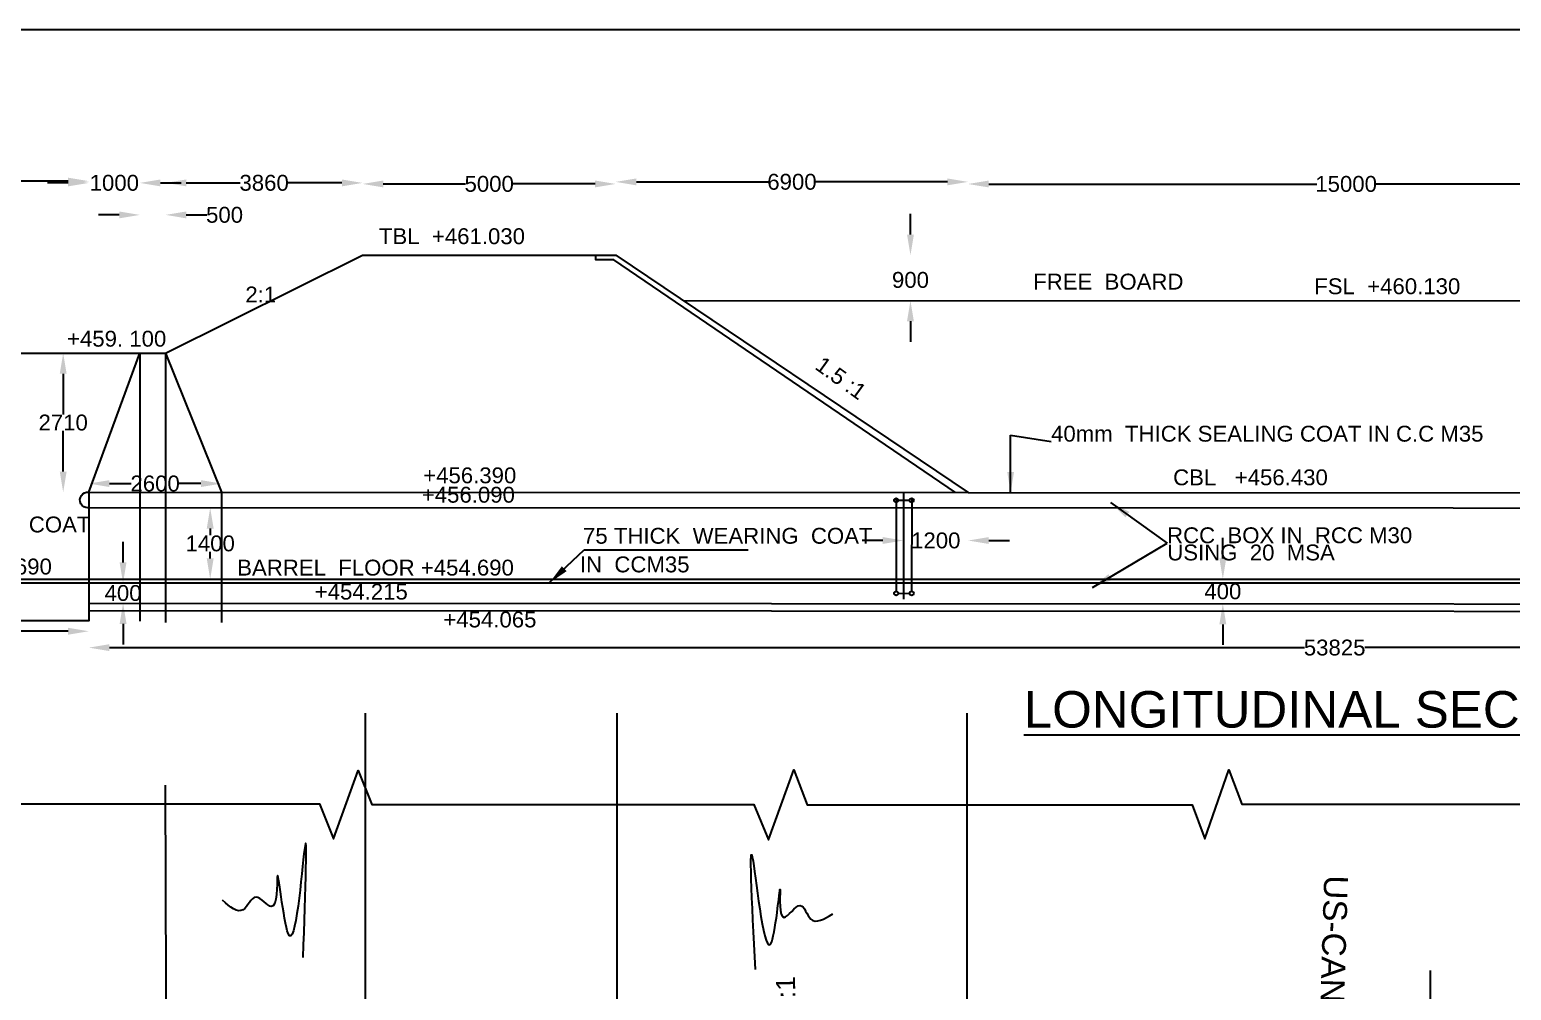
# Model space of a CAD drawing. Header units: inches. Extents: x 37936 to 42542, y -145 to 3102.
# Drawn here: x 38886 to 39820, y 2496 to 3102 of the extents above; entities that cross this region are included whole.
import ezdxf

# ---------------------------------------------------------------- set-up
doc = ezdxf.new("R2010")
doc.units = ezdxf.units.IN
doc.header["$MEASUREMENT"] = 0
doc.layers.add('DIMENSIONS', color=255, linetype='Continuous')
doc.layers.add('TEXT', color=1, linetype='Continuous')
doc.styles.get("Standard").update_dxf_attribs({"font": 'arial.ttf', "height": 10})
doc.dimstyles.get("Standard").update_dxf_attribs({"dimtxt": 12, "dimasz": 13, "dimexe": 0.18, "dimexo": 0.0625, "dimgap": 0.09, "dimtad": 0, "dimtih": 1, "dimtoh": 1, "dimdec": 4, "dimzin": 0, "dimdsep": 46, "dimtxsty": 'Standard', "dimcen": 0.09, "dimse1": 1, "dimse2": 1, "dimadec": 0, "dimazin": 0, "dimtfac": 1, "dimtdec": 4, "dimtofl": 0, "dimtmove": 0, "dimatfit": 3, "dimfxl": 1, "dimtolj": 1, "dimtzin": 0, "dimarcsym": 0})

# ---------------------------------------------------------------- blocks, each defined once
blk = doc.blocks.new('*D3')
at = {"layer": 'Defpoints', "color": 0, "transparency": 16777216}
for p in [(38923.53, 3006.08), (38668.13, 2967.41), (38923.53, 2810.09)]:
    blk.add_point(p, dxfattribs=at)
at = {"layer": 'DIMENSIONS', "color": 0, "lineweight": -2, "transparency": 16777216}
for p, q in [((38681.13, 3006.08), (38780.87, 3006.08)), ((38910.53, 3006.08), (38810.79, 3006.08))]:
    blk.add_line(p, q, dxfattribs=at)
at = {"layer": 'DIMENSIONS', "color": 0, "transparency": 16777216}
for points in [[(38681.13, 3008.24), (38681.13, 3003.91), (38668.13, 3006.08)], [(38910.53, 3008.24), (38910.53, 3003.91), (38923.53, 3006.08)]]:
    blk.add_solid(points, dxfattribs=at)
at = {"layer": 'DIMENSIONS', "color": 0, "transparency": 16777216, "insert": (38795.83, 3006.08), "char_height": 10, "attachment_point": 5}
blk.add_mtext('\\A1;7600', dxfattribs=at)
blk = doc.blocks.new('*D4')
at = {"layer": 'Defpoints', "color": 0, "transparency": 16777216}
for p in [(38955.71, 3004.96), (38923.53, 2810.09), (38955.71, 2813.24)]:
    blk.add_point(p, dxfattribs=at)
at = {"layer": 'DIMENSIONS', "color": 0, "lineweight": -2, "transparency": 16777216}
for p, q in [((38910.53, 3004.96), (38897.53, 3004.96)), ((38968.71, 3004.96), (38981.71, 3004.96))]:
    blk.add_line(p, q, dxfattribs=at)
at = {"layer": 'DIMENSIONS', "color": 0, "transparency": 16777216}
for points in [[(38910.53, 3007.12), (38910.53, 3002.79), (38923.53, 3004.96)], [(38968.71, 3007.12), (38968.71, 3002.79), (38955.71, 3004.96)]]:
    blk.add_solid(points, dxfattribs=at)
at = {"layer": 'DIMENSIONS', "color": 0, "transparency": 16777216, "insert": (38939.62, 3004.96), "char_height": 10, "attachment_point": 5}
blk.add_mtext('\\A1;1000', dxfattribs=at)
blk = doc.blocks.new('*D5')
at = {"layer": 'Defpoints', "color": 0, "transparency": 16777216}
for p in [(38971.96, 2984.79), (38955.71, 2897.69), (38971.96, 2897.69)]:
    blk.add_point(p, dxfattribs=at)
at = {"layer": 'DIMENSIONS', "color": 0, "lineweight": -2, "transparency": 16777216}
for p, q in [((38942.71, 2984.79), (38929.71, 2984.79)), ((38984.96, 2984.79), (38997.96, 2984.79))]:
    blk.add_line(p, q, dxfattribs=at)
at = {"layer": 'DIMENSIONS', "color": 0, "transparency": 16777216}
for points in [[(38942.71, 2986.95), (38942.71, 2982.62), (38955.71, 2984.79)], [(38984.96, 2986.95), (38984.96, 2982.62), (38971.96, 2984.79)]]:
    blk.add_solid(points, dxfattribs=at)
at = {"layer": 'DIMENSIONS', "color": 0, "transparency": 16777216, "insert": (39009.08, 2984.79), "char_height": 10, "attachment_point": 5}
blk.add_mtext('\\A1;500', dxfattribs=at)
blk = doc.blocks.new('*D6')
at = {"layer": 'Defpoints', "color": 0, "transparency": 16777216}
for p in [(39096.04, 3004.96), (39096.04, 2959.43), (38971.96, 2897.69)]:
    blk.add_point(p, dxfattribs=at)
at = {"layer": 'DIMENSIONS', "color": 0, "lineweight": -2, "transparency": 16777216}
for p, q in [((38984.96, 3004.96), (39019, 3004.96)), ((39083.04, 3004.96), (39049.01, 3004.96))]:
    blk.add_line(p, q, dxfattribs=at)
at = {"layer": 'DIMENSIONS', "color": 0, "transparency": 16777216}
for points in [[(38984.96, 3007.12), (38984.96, 3002.79), (38971.96, 3004.96)], [(39083.04, 3007.12), (39083.04, 3002.79), (39096.04, 3004.96)]]:
    blk.add_solid(points, dxfattribs=at)
at = {"layer": 'DIMENSIONS', "color": 0, "transparency": 16777216, "insert": (39034, 3004.96), "char_height": 10, "attachment_point": 5}
blk.add_mtext('\\A1;3860', dxfattribs=at)
blk = doc.blocks.new('*D7')
at = {"layer": 'Defpoints', "color": 0, "transparency": 16777216}
for p in [(39255.55, 3004.31), (39096.04, 2959.43), (39255.55, 2959.43)]:
    blk.add_point(p, dxfattribs=at)
at = {"layer": 'DIMENSIONS', "color": 0, "lineweight": -2, "transparency": 16777216}
for p, q in [((39109.04, 3004.31), (39160.79, 3004.31)), ((39242.55, 3004.31), (39190.8, 3004.31))]:
    blk.add_line(p, q, dxfattribs=at)
at = {"layer": 'DIMENSIONS', "color": 0, "transparency": 16777216}
for points in [[(39109.04, 3006.47), (39109.04, 3002.14), (39096.04, 3004.31)], [(39242.55, 3006.47), (39242.55, 3002.14), (39255.55, 3004.31)]]:
    blk.add_solid(points, dxfattribs=at)
at = {"layer": 'DIMENSIONS', "color": 0, "transparency": 16777216, "insert": (39175.8, 3004.31), "char_height": 10, "attachment_point": 5}
blk.add_mtext('\\A1;5000', dxfattribs=at)
blk = doc.blocks.new('*D8')
at = {"layer": 'Defpoints', "color": 0, "transparency": 16777216}
for p in [(39477.53, 3005.6), (39255.55, 2959.43), (39477.53, 2809.8)]:
    blk.add_point(p, dxfattribs=at)
at = {"layer": 'DIMENSIONS', "color": 0, "lineweight": -2, "transparency": 16777216}
for p, q in [((39268.55, 3005.6), (39351.51, 3005.6)), ((39464.53, 3005.6), (39381.57, 3005.6))]:
    blk.add_line(p, q, dxfattribs=at)
at = {"layer": 'DIMENSIONS', "color": 0, "transparency": 16777216}
for points in [[(39268.55, 3007.77), (39268.55, 3003.43), (39255.55, 3005.6)], [(39464.53, 3007.77), (39464.53, 3003.43), (39477.53, 3005.6)]]:
    blk.add_solid(points, dxfattribs=at)
at = {"layer": 'DIMENSIONS', "color": 0, "transparency": 16777216, "insert": (39366.54, 3005.6), "char_height": 10, "attachment_point": 5}
blk.add_mtext('\\A1;6900', dxfattribs=at)
blk = doc.blocks.new('*D9')
at = {"layer": 'Defpoints', "color": 0, "transparency": 16777216}
for p in [(39953.83, 3004.27), (39477.53, 2809.8), (39953.83, 2809.64)]:
    blk.add_point(p, dxfattribs=at)
at = {"layer": 'DIMENSIONS', "color": 0, "lineweight": -2, "transparency": 16777216}
for p, q in [((39490.53, 3004.27), (39697.26, 3004.27)), ((39940.83, 3004.27), (39734.1, 3004.27))]:
    blk.add_line(p, q, dxfattribs=at)
at = {"layer": 'DIMENSIONS', "color": 0, "transparency": 16777216}
for points in [[(39490.53, 3006.44), (39490.53, 3002.11), (39477.53, 3004.27)], [(39940.83, 3006.44), (39940.83, 3002.11), (39953.83, 3004.27)]]:
    blk.add_solid(points, dxfattribs=at)
at = {"layer": 'DIMENSIONS', "color": 0, "transparency": 16777216, "insert": (39715.68, 3004.27), "char_height": 10, "attachment_point": 5}
blk.add_mtext('\\A1;15000', dxfattribs=at)
blk = doc.blocks.new('*D27')
at = {"layer": 'Defpoints', "color": 0, "transparency": 16777216}
for p in [(38743.95, 2752.83), (38923.53, 2752.83), (38923.53, 2722.4)]:
    blk.add_point(p, dxfattribs=at)
at = {"layer": 'DIMENSIONS', "color": 0, "lineweight": -2, "transparency": 16777216}
for p, q in [((38756.95, 2722.4), (38818.53, 2722.4)), ((38910.53, 2722.4), (38848.95, 2722.4))]:
    blk.add_line(p, q, dxfattribs=at)
at = {"layer": 'DIMENSIONS', "color": 0, "transparency": 16777216}
for points in [[(38756.95, 2724.57), (38756.95, 2720.24), (38743.95, 2722.4)], [(38910.53, 2724.57), (38910.53, 2720.24), (38923.53, 2722.4)]]:
    blk.add_solid(points, dxfattribs=at)
at = {"layer": 'DIMENSIONS', "color": 0, "transparency": 16777216, "insert": (38833.74, 2722.4), "char_height": 10, "attachment_point": 5}
blk.add_mtext('\\A1;4850', dxfattribs=at)
blk = doc.blocks.new('*D29')
at = {"layer": 'Defpoints', "color": 0, "transparency": 16777216}
for p in [(38955.71, 2897.69), (38907.4, 2810.07), (38955.67, 2810.07)]:
    blk.add_point(p, dxfattribs=at)
at = {"layer": 'DIMENSIONS', "color": 0, "lineweight": -2, "transparency": 16777216}
for p, q in [((38907.4, 2884.69), (38907.4, 2859.08)), ((38907.4, 2823.07), (38907.4, 2848.69))]:
    blk.add_line(p, q, dxfattribs=at)
at = {"layer": 'DIMENSIONS', "color": 0, "transparency": 16777216}
for points in [[(38905.24, 2884.69), (38909.57, 2884.69), (38907.4, 2897.69)], [(38905.24, 2823.07), (38909.57, 2823.07), (38907.4, 2810.07)]]:
    blk.add_solid(points, dxfattribs=at)
at = {"layer": 'DIMENSIONS', "color": 0, "transparency": 16777216, "insert": (38907.4, 2853.88), "char_height": 10, "attachment_point": 5}
blk.add_mtext('\\A1;2710', dxfattribs=at)
blk = doc.blocks.new('*D30')
at = {"layer": 'Defpoints', "color": 0, "transparency": 16777216}
for p in [(38923.53, 2810.09), (39007.15, 2815.47), (39007.15, 2810.04)]:
    blk.add_point(p, dxfattribs=at)
at = {"layer": 'DIMENSIONS', "color": 0, "lineweight": -2, "transparency": 16777216}
for p, q in [((38936.53, 2815.47), (38950.25, 2815.47)), ((38994.15, 2815.47), (38980.43, 2815.47))]:
    blk.add_line(p, q, dxfattribs=at)
at = {"layer": 'DIMENSIONS', "color": 0, "transparency": 16777216}
for points in [[(38936.53, 2817.64), (38936.53, 2813.31), (38923.53, 2815.47)], [(38994.15, 2817.64), (38994.15, 2813.31), (39007.15, 2815.47)]]:
    blk.add_solid(points, dxfattribs=at)
at = {"layer": 'DIMENSIONS', "color": 0, "transparency": 16777216, "insert": (38965.34, 2815.47), "char_height": 10, "attachment_point": 5}
blk.add_mtext('\\A1;2600', dxfattribs=at)
blk = doc.blocks.new('*D31')
at = {"layer": 'Defpoints', "color": 0, "transparency": 16777216}
for p in [(39007.15, 2800.13), (39000.03, 2755.29), (39007.15, 2755.29)]:
    blk.add_point(p, dxfattribs=at)
at = {"layer": 'DIMENSIONS', "color": 0, "lineweight": -2, "transparency": 16777216}
for p, q in [((39000.03, 2787.13), (39000.03, 2782.9)), ((39000.03, 2768.29), (39000.03, 2772.51))]:
    blk.add_line(p, q, dxfattribs=at)
at = {"layer": 'DIMENSIONS', "color": 0, "transparency": 16777216}
for points in [[(38997.86, 2787.13), (39002.19, 2787.13), (39000.03, 2800.13)], [(38997.86, 2768.29), (39002.19, 2768.29), (39000.03, 2755.29)]]:
    blk.add_solid(points, dxfattribs=at)
at = {"layer": 'DIMENSIONS', "color": 0, "transparency": 16777216, "insert": (39000.03, 2777.71), "char_height": 10, "attachment_point": 5}
blk.add_mtext('\\A1;1400', dxfattribs=at)
blk = doc.blocks.new('*D32')
at = {"layer": 'Defpoints', "color": 0, "transparency": 16777216}
for p in [(38945.15, 2752.83), (38945.14, 2740.05), (38945.14, 2740.05)]:
    blk.add_point(p, dxfattribs=at)
at = {"layer": 'DIMENSIONS', "color": 0, "lineweight": -2, "transparency": 16777216}
for p, q in [((38945.14, 2765.83), (38945.14, 2778.83)), ((38945.14, 2727.05), (38945.14, 2714.05))]:
    blk.add_line(p, q, dxfattribs=at)
at = {"layer": 'DIMENSIONS', "color": 0, "transparency": 16777216}
for points in [[(38942.97, 2765.83), (38947.31, 2765.83), (38945.14, 2752.83)], [(38942.97, 2727.05), (38947.31, 2727.05), (38945.14, 2740.05)]]:
    blk.add_solid(points, dxfattribs=at)
at = {"layer": 'DIMENSIONS', "color": 0, "transparency": 16777216, "insert": (38945.14, 2746.44), "char_height": 10, "attachment_point": 5}
blk.add_mtext('\\A1;400', dxfattribs=at)
blk = doc.blocks.new('*D33')
at = {"layer": 'Defpoints', "color": 0, "transparency": 16777216}
for p in [(39477.53, 2809.8), (39436.79, 2780.43), (39477.53, 2779.59)]:
    blk.add_point(p, dxfattribs=at)
at = {"layer": 'DIMENSIONS', "color": 0, "lineweight": -2, "transparency": 16777216}
for p, q in [((39423.79, 2779.59), (39410.79, 2779.59)), ((39490.53, 2779.59), (39503.53, 2779.59))]:
    blk.add_line(p, q, dxfattribs=at)
at = {"layer": 'DIMENSIONS', "color": 0, "transparency": 16777216}
for points in [[(39423.79, 2781.76), (39423.79, 2777.43), (39436.79, 2779.59)], [(39490.53, 2781.76), (39490.53, 2777.43), (39477.53, 2779.59)]]:
    blk.add_solid(points, dxfattribs=at)
at = {"layer": 'DIMENSIONS', "color": 0, "transparency": 16777216, "insert": (39457.16, 2779.59), "char_height": 10, "attachment_point": 5}
blk.add_mtext('\\A1;1200', dxfattribs=at)
blk = doc.blocks.new('*D34')
at = {"layer": 'Defpoints', "color": 0, "transparency": 16777216}
for p in [(38923.53, 2728.98), (40643.8, 2726.82), (40643.8, 2712.07)]:
    blk.add_point(p, dxfattribs=at)
at = {"layer": 'DIMENSIONS', "color": 0, "lineweight": -2, "transparency": 16777216}
for p, q in [((38936.53, 2712.07), (39689.51, 2712.07)), ((40630.8, 2712.07), (39727.4, 2712.07))]:
    blk.add_line(p, q, dxfattribs=at)
at = {"layer": 'DIMENSIONS', "color": 0, "transparency": 16777216}
for points in [[(38936.53, 2714.23), (38936.53, 2709.9), (38923.53, 2712.07)], [(40630.8, 2714.23), (40630.8, 2709.9), (40643.8, 2712.07)]]:
    blk.add_solid(points, dxfattribs=at)
at = {"layer": 'DIMENSIONS', "color": 0, "transparency": 16777216, "insert": (39708.45, 2712.07), "char_height": 10, "attachment_point": 5}
blk.add_mtext('\\A1;53825', dxfattribs=at)
blk = doc.blocks.new('*D35')
at = {"layer": 'Defpoints', "color": 0, "transparency": 16777216}
for p in [(39628.07, 2755.29), (39628.06, 2739.76), (39638.01, 2739.76)]:
    blk.add_point(p, dxfattribs=at)
at = {"layer": 'DIMENSIONS', "color": 0, "lineweight": -2, "transparency": 16777216}
for p, q in [((39638.01, 2768.29), (39638.01, 2781.29)), ((39638.01, 2726.76), (39638.01, 2713.76))]:
    blk.add_line(p, q, dxfattribs=at)
at = {"layer": 'DIMENSIONS', "color": 0, "transparency": 16777216}
for points in [[(39635.84, 2768.29), (39640.18, 2768.29), (39638.01, 2755.29)], [(39635.84, 2726.76), (39640.18, 2726.76), (39638.01, 2739.76)]]:
    blk.add_solid(points, dxfattribs=at)
at = {"layer": 'DIMENSIONS', "color": 0, "transparency": 16777216, "insert": (39638.01, 2747.53), "char_height": 10, "attachment_point": 5}
blk.add_mtext('\\A1;400', dxfattribs=at)
blk = doc.blocks.new('*D195')
at = {"layer": 'Defpoints', "color": 0, "transparency": 16777216}
for p in [(39255.55, 2959.43), (39298.07, 2930.77), (39441.21, 2930.77)]:
    blk.add_point(p, dxfattribs=at)
at = {"layer": 'DIMENSIONS', "color": 0, "lineweight": -2, "transparency": 16777216}
for p, q in [((39441.21, 2972.43), (39441.21, 2985.43)), ((39441.21, 2917.77), (39441.21, 2904.77))]:
    blk.add_line(p, q, dxfattribs=at)
at = {"layer": 'DIMENSIONS', "color": 0, "transparency": 16777216}
for points in [[(39439.04, 2972.43), (39443.37, 2972.43), (39441.21, 2959.43)], [(39439.04, 2917.77), (39443.37, 2917.77), (39441.21, 2930.77)]]:
    blk.add_solid(points, dxfattribs=at)
at = {"layer": 'DIMENSIONS', "color": 0, "transparency": 16777216, "insert": (39441.21, 2943.77), "char_height": 10, "attachment_point": 5}
blk.add_mtext('\\A1;900', dxfattribs=at)

msp = doc.modelspace()

# ---------------------------------------------------------------- linework, layer by layer
at = {"layer": 'DIMENSIONS', "color": 0}
msp.add_lwpolyline([(42541.67375, -145.11836), (37935.83495, -145.11836), (37935.83495, 3101.55918), (42541.67375, 3101.55918)], close=True, dxfattribs=at)
msp.add_lwpolyline([(38177.07949, 2967.41169), (38668.13035, 2967.41169), (38668.13035, 2897.6935), (38971.96333, 2897.6935), (39096.04469, 2959.43154), (39255.54886, 2959.43154), (39477.52755, 2809.79826), (40643.55831, 2809.40852, -1.016406745), (40643.39661, 2799.67273), (38922.97172, 2800.15157, -1.057296137), (38923.52842, 2810.08859), (39477.52755, 2809.79826)], format="xyb", dxfattribs=at)
for points in [[(38372.60953, 2827.30133), (38372.60953, 2904.82951), (38403.27303, 2904.82951), (38451.0608, 2829.26553), (38697.64089, 2829.26553), (38745.44866, 2755.28817), (40893.40551, 2755.28817), (40893.40551, 2827.20964), (40720.30574, 2827.20964), (40627.30545, 2874.86362), (40624.82551, 2884.08305), (40608.90432, 2884.08305), (40460.57062, 2959.25275), (40175.23776, 2959.25275), (39953.83157, 2809.63905)], [(39469.61103, 2809.80241), (39254.23243, 2956.4226), (39242.91255, 2956.4226), (39242.91255, 2959.43154)], [(39298.06726, 2930.77038), (40132.79942, 2930.57534)], [(38923.52842, 2810.08859), (38955.71395, 2897.6935)], [(38955.71395, 2897.6935), (38955.71395, 2728.78413)], [(38971.96333, 2897.6935), (39007.15264, 2810.04477), (39007.15264, 2728.00388)], [(38971.96333, 2897.6935), (38971.96333, 2727.89605)], [(38923.52842, 2810.08859), (38923.52842, 2728.98479), (38667.34538, 2728.98479), (38667.34538, 2794.39674), (38363.15355, 2794.39674), (38363.15355, 2827.30133), (38372.60953, 2827.30133), (38372.60953, 2794.39674)], [(39432.19978, 2806.25389), (39432.25166, 2747.60298)], [(39433.49164, 2804.96203), (39440.74282, 2804.96203)], [(39436.79404, 2809.8196), (39436.79404, 2742.60531)], [(39442.03468, 2806.25389), (39441.96153, 2747.60195)], [(38743.95237, 2752.83203), (40893.40551, 2752.83203), (40893.40551, 2755.28817)], [(39433.49164, 2746.31216), (39440.74304, 2746.28825)], [(38923.52842, 2740.0568), (40643.76734, 2739.33848)], [(38923.52842, 2735.38915), (40643.76734, 2734.67083)], [(39097.84871, 2275.89042), (39097.84871, 2670.86688)], [(39256.42178, 2275.89042), (39256.42178, 2670.86688)], [(39476.86885, 2275.89042), (39476.86885, 2670.86688)], [(38112.30732, 2613.66994), (39068.83411, 2613.66994), (39077.70768, 2591.62848), (39093.19465, 2634.71301), (39101.9008, 2613.12892), (39342.59898, 2613.12892), (39351.68568, 2591.04673), (39367.68261, 2635.14095), (39376.0931, 2612.97369), (39618.63932, 2612.97369), (39626.56885, 2591.56787), (39641.77795, 2635.08728), (39649.96748, 2613.52244), (39891.8676, 2613.52244)], [(38975.39779, 1558.03963), (38971.77621, 2625.42879)]]:
    msp.add_lwpolyline(points, dxfattribs=at)
for centre in [(39432.19978, 2804.96203), (39442.03468, 2804.96203), (39432.19978, 2746.31216), (39442.03468, 2746.31216)]:
    msp.add_circle(centre, 1.29186, dxfattribs=at)
for points in [[(39058.60717, 2516.73586), (39059.41949, 2584.96733), (39049.17813, 2531.83858), (39042.27387, 2567.37275), (39038.47651, 2548.85818), (39028.92558, 2554.83803), (39020.7555, 2546.90323), (39007.8675, 2552.88308)], [(39343.53964, 2509.21106), (39342.02344, 2577.58496), (39353.77389, 2526.63598), (39359.08055, 2558.83423), (39361.54435, 2541.9775), (39371.77864, 2549.55356), (39378.41196, 2541.03049), (39392.24717, 2544.25031)]]:
    msp.add_spline(points, degree=3, dxfattribs=at)

# ---------------------------------------------------------------- texts
at = {"layer": 'TEXT', "color": 0}
for s, height, p in [('TBL  +461.030', 10, (39106.32714, 2966.37403)), ('FREE  BOARD', 10, (39518.50529, 2937.74464)), ('FSL  +460.130', 10, (39695.58272, 2934.83068)), ('2:1', 10, (39022.17479, 2929.63659)), ('+459. 100', 10, (38909.82859, 2901.76843)), ('40mm  THICK SEALING COAT IN C.C M35', 10, (39529.79435, 2841.90591)), ('+456.390', 10, (39134.22667, 2815.65272)), ('CBL   +456.430', 10, (39606.69352, 2814.40262)), ('+456.090', 10, (39133.35375, 2803.44332)), ('75 THICK  WEARING  COAT', 10, (38742.18357, 2784.68308)), ('75 THICK  WEARING  COAT', 10, (39234.91277, 2777.56061)), ('RCC  BOX IN  RCC M30', 10, (39602.88221, 2777.88703)), ('USING  20  MSA', 10, (39602.99438, 2767.05336)), ('+454. 690', 10, (38837.76279, 2758.20976)), ('BARREL  FLOOR +454.690', 10, (39017.06015, 2757.50897)), ('IN  CCM35', 10, (39232.93592, 2759.52496)), ('+454.215', 10, (39065.88622, 2742.37769)), ('+454.065', 10, (39146.93294, 2724.83014)), ('%%ULONGITUDINAL SECTION', 23, (39512.61235, 2661.68122))]:
    msp.add_text(s, height=height, dxfattribs=at).set_placement(p)
for s, height, rotation, p in [('1.5 :1', 10, 324.07818675, (39380.34591, 2888.14451)), ('US-CANAL FLOW', 15, 268.29752214, (39701.86903, 2568.77964)), ('SLOPE 1.5 :1', 12, 91.05386592, (39370.33553, 2402.67527))]:
    msp.add_text(s, height=height, rotation=rotation, dxfattribs=at).set_placement(p)

# ---------------------------------------------------------------- dimensions: what is measured, and where the dimension line sits
at = {"layer": 'DIMENSIONS', "color": 0}
for base, p1, p2, text, picture, middle in [((38923.52842, 3006.07605), (38668.13035, 2967.41169), (38923.52842, 2810.08859), '7600', '*D3', (38795.82938, 3006.07605)), ((38955.71395, 3004.95676), (38923.52842, 2810.08859), (38955.71395, 2813.23881), '1000', '*D4', (38939.62118, 3004.95676)), ((39096.04469, 3004.95676), (38971.96333, 2897.6935), (39096.04469, 2959.43154), '3860', '*D6', (39034.00401, 3004.95676)), ((39255.54886, 3004.30613), (39096.04469, 2959.43154), (39255.54886, 2959.43154), '5000', '*D7', (39175.79677, 3004.30613)), ((39477.52755, 3005.59993), (39255.54886, 2959.43154), (39477.52755, 2809.79826), '6900', '*D8', (39366.5382, 3005.59993)), ((39953.83157, 3004.27254), (39477.52755, 2809.79826), (39953.83157, 2809.63905), '15000', '*D9', (39715.67956, 3004.27254)), ((38971.96333, 2984.78707), (38955.71395, 2897.6935), (38971.96333, 2897.6935), '500', '*D5', (39009.08334, 2984.78707)), ((39007.15264, 2815.47245), (38923.52842, 2810.08859), (39007.15264, 2810.04477), '2600', '*D30', (38965.34053, 2815.47245)), ((39477.52755, 2779.59458), (39436.79404, 2780.42875), (39477.52755, 2809.79826), '1200', '*D33', (39457.16079, 2779.59458)), ((38923.52842, 2722.40352), (38743.95237, 2752.83203), (38923.52842, 2752.83203), '4850', '*D27', (38833.74039, 2722.40352))]:
    dim = msp.add_linear_dim(base=base, p1=p1, p2=p2, text=text, dimstyle='Standard', dxfattribs=at)
    dim.commit()
    dim.dimension.update_dxf_attribs({"geometry": picture, "text_midpoint": middle})
dim = msp.add_linear_dim(base=(39441.20795, 2930.77038), p1=(39255.54886, 2959.43154), p2=(39298.06726, 2930.77038), angle=90, text='900', dimstyle='Standard', dxfattribs=at)
dim.commit()
dim.dimension.update_dxf_attribs({"geometry": '*D195', "text_midpoint": (39441.20795, 2943.77038), "dimtype": 160})
for base, p1, p2, text, picture, middle in [((38907.40199, 2810.07175), (38955.71395, 2897.6935), (38955.66803, 2810.07175), '2710', '*D29', (38907.40199, 2853.88262)), ((39000.02517, 2755.28817), (39007.15264, 2800.12814), (39007.15264, 2755.28817), '1400', '*D31', (39000.02517, 2777.70815)), ((38945.14081, 2740.04777), (38945.14615, 2752.83203), (38945.14081, 2740.04777), '400', '*D32', (38945.14081, 2746.4399)), ((39638.01003, 2739.7626), (39628.06921, 2755.28817), (39628.06272, 2739.7626), '400', '*D35', (39638.01003, 2747.52539))]:
    dim = msp.add_linear_dim(base=base, p1=p1, p2=p2, angle=90, text=text, dimstyle='Standard', dxfattribs=at)
    dim.commit()
    dim.dimension.update_dxf_attribs({"geometry": picture, "text_midpoint": middle})
dim = msp.add_linear_dim(base=(40643.80468, 2712.06806), p1=(38923.52842, 2728.98479), p2=(40643.80468, 2726.82199), text='53825', dimstyle='Standard', dxfattribs=at)
dim.commit()
dim.dimension.update_dxf_attribs({"geometry": '*D34', "text_midpoint": (39708.45188, 2712.06806), "dimtype": 160})

# ---------------------------------------------------------------- leaders
for points in [[(39504.32208, 2809.7893), (39504.32208, 2846.07899), (39529.79435, 2841.90591)], [(39567.33184, 2803.49245), (39602.88221, 2777.88703)], [(39213.68342, 2752.83203), (39235.59255, 2773.73322), (39338.94804, 2773.68127)], [(39555.8036, 2749.87552), (39602.88221, 2777.88703)], [(39768.84975, 2426.47337), (39768.84975, 2508.68194)]]:
    msp.add_leader(points, dimstyle='Standard', override={"dimgap": 0.09, "dimtad": 0}, dxfattribs=at)

doc.saveas('drawing.dxf')
